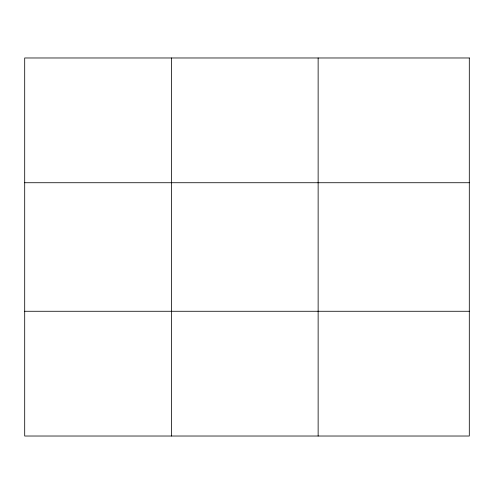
<?xml version="1.0" encoding="UTF-8"?>
<svg xmlns="http://www.w3.org/2000/svg" width="494" height="494" viewBox="0 0 494 494"><rect width="100%" height="100%" fill="white"/><g stroke="black" fill="none" stroke-linecap="round" stroke-linejoin="round"><path stroke-width="0.74" d="M171.418 57.977L171.418 436.023M318.136 57.977L318.136 436.023M24.7 182.731L469.3 182.731M24.7 311.269L469.3 311.269M469.3 57.977L469.3 436.023L24.7 436.023L24.7 57.977L469.3 57.977"/></g></svg>
